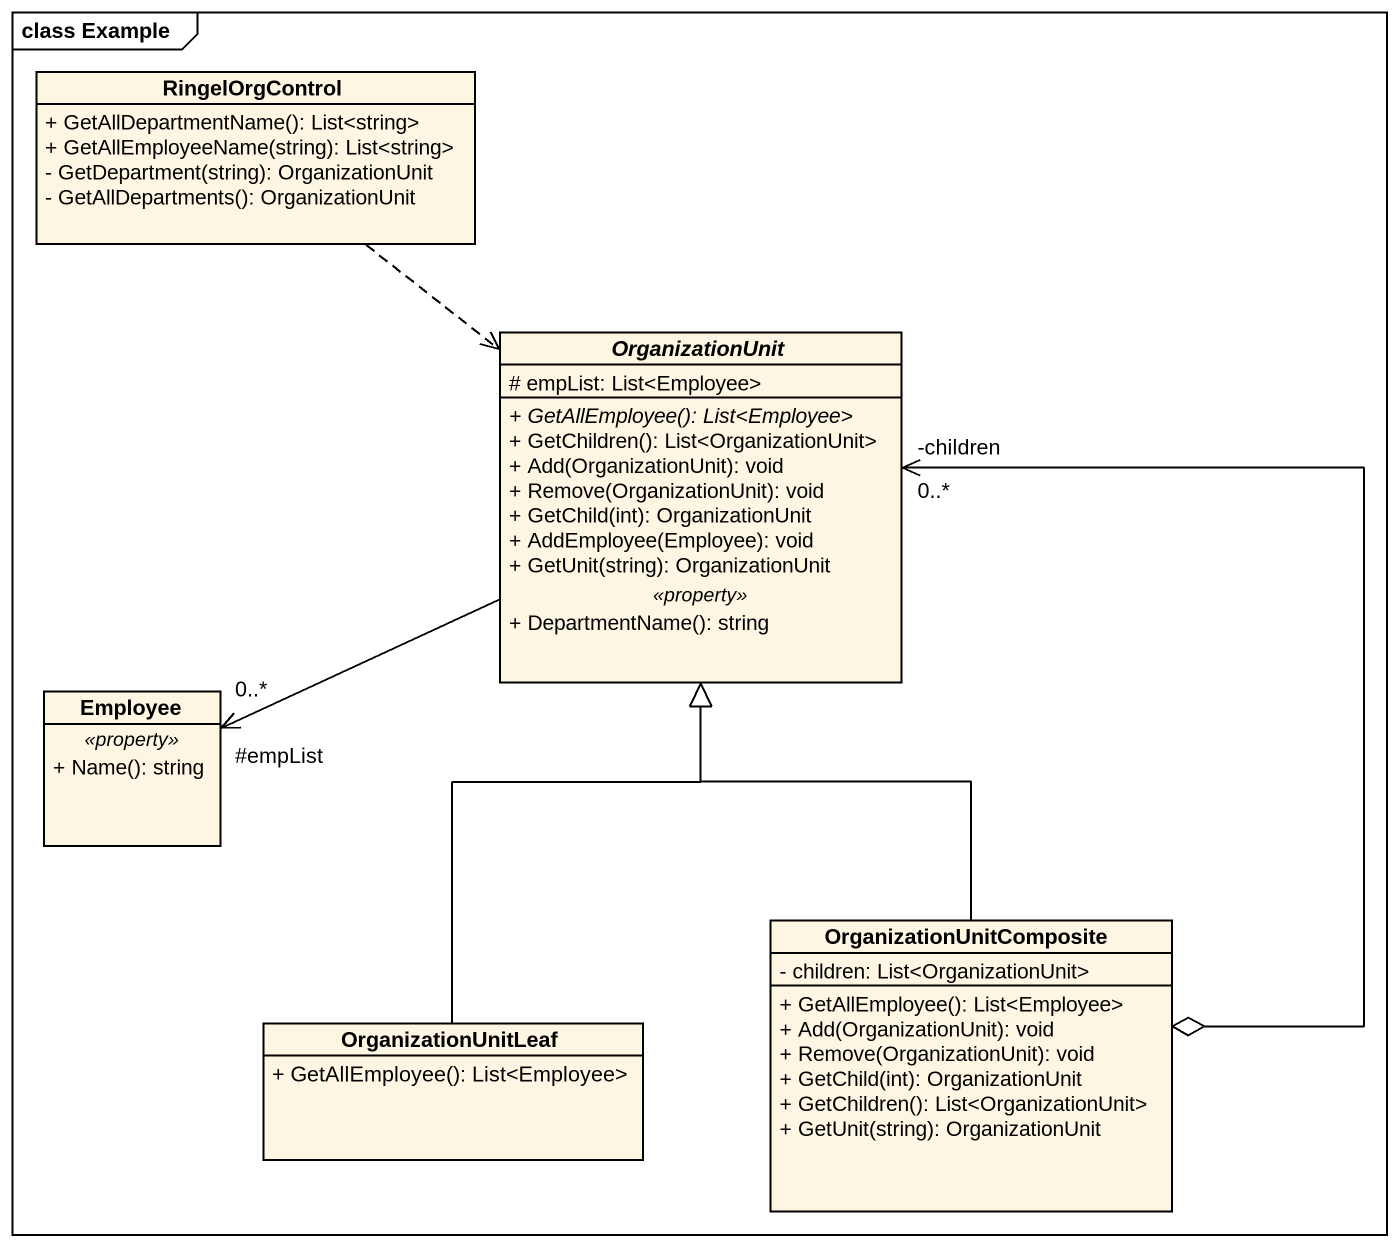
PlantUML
@startuml
mainframe class Example
hide circle
hide empty members
skinparam classAttributeIconSize 0
class RingelOrgControl {
  + GetAllDepartmentName(): List<string>
  + GetAllEmployeeName(string): List<string>
  - GetDepartment(string): OrganizationUnit
  - GetAllDepartments(): OrganizationUnit
}
abstract class OrganizationUnit {
  # empList: List<Employee>
  --
  {abstract} + GetAllEmployee(): List<Employee>
  + GetChildren(): List<OrganizationUnit>
  + Add(OrganizationUnit): void
  + Remove(OrganizationUnit): void
  + GetChild(int): OrganizationUnit
  + AddEmployee(Employee): void
  + GetUnit(string): OrganizationUnit
  .. <<property>> ..
  + DepartmentName(): string
}
class Employee {
  .. <<property>> ..
  + Name(): string
}
class OrganizationUnitComposite {
  - children: List<OrganizationUnit>
  + GetAllEmployee(): List<Employee>
  + Add(OrganizationUnit): void
  + Remove(OrganizationUnit): void
  + GetChild(int): OrganizationUnit
  + GetChildren(): List<OrganizationUnit>
  + GetUnit(string): OrganizationUnit
}
class OrganizationUnitLeaf {
  + GetAllEmployee(): List<Employee>
}
RingelOrgControl ..> OrganizationUnit
OrganizationUnit -left-> "#empList\n0..*" Employee
OrganizationUnitComposite o-up-> "-children\n0..*" OrganizationUnit
OrganizationUnitComposite -up-|> OrganizationUnit
OrganizationUnitLeaf -up-|> OrganizationUnit
@enduml
